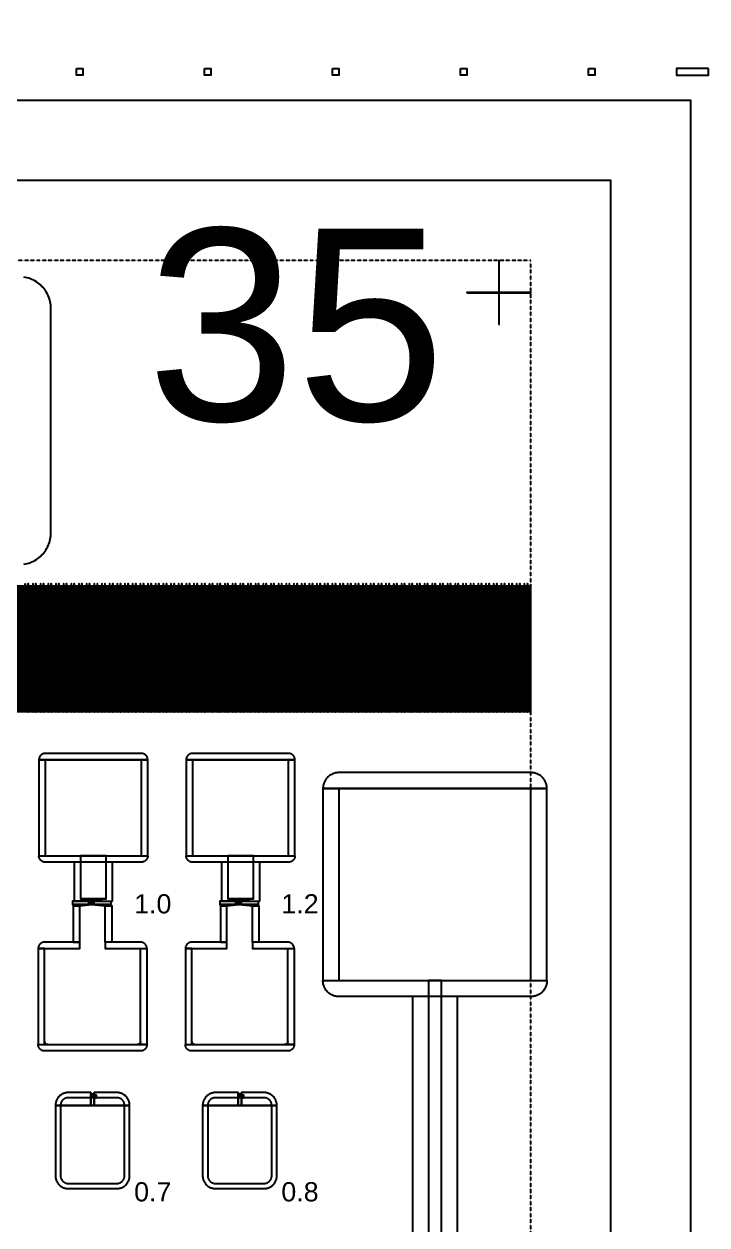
# Model space of a CAD drawing. Extents: x -50000 to 50000, y -50000 to 50000.
# Drawn here: x -16584 to -14450, y 39586 to 43340 of the extents above; entities that cross this region are included whole.
import ezdxf

# ---------------------------------------------------------------- set-up
doc = ezdxf.new("R2010")
doc.units = 0
doc.linetypes.add('DOT', pattern=[0.2, 0, -0.2])
doc.layers.get('0').update_dxf_attribs({"linetype": 'CONTINUOUS'})
for name, color, linetype in [('BASEMETAL', 4, 'CONTINUOUS'), ('FRAME', 8, 'CONTINUOUS'), ('MARKERS', 2, 'CONTINUOUS'), ('SECONDLAYER', 6, 'CONTINUOUS'), ('XOR', 1, 'CONTINUOUS')]:
    doc.layers.add(name, color=color, linetype=linetype)
doc.styles.get("Standard").update_dxf_attribs({"font": 'arial.ttf'})

# ---------------------------------------------------------------- blocks, each defined once
blk = doc.blocks.new('DICINGBORDER')
for points in [[(5180, 7200), (5200, 7200), (5200, 7180), (5180, 7180)], [(5580, 7200), (5600, 7200), (5600, 7180), (5580, 7180)], [(5980, 7200), (6000, 7200), (6000, 7180), (5980, 7180)], [(6380, 7200), (6400, 7200), (6400, 7180), (6380, 7180)], [(6780, 7200), (6800, 7200), (6800, 7180), (6780, 7180)], [(7155, 7200), (7055, 7200), (7055, 7180), (7155, 7180)]]:
    blk.add_lwpolyline(points, close=True)
blk = doc.blocks.new('CHIP_JARRAY')
blk.add_lwpolyline([(4915.6, 5551.2), (4920.8, 5552.2), (4925.9, 5553.4), (4930.9, 5554.9), (4935.8, 5556.6), (4940.7, 5558.6), (4945.4, 5560.9), (4950, 5563.4), (4954.5, 5566.1), (4958.8, 5569.1), (4962.9, 5572.3), (4966.9, 5575.7), (4970.7, 5579.3), (4974.3, 5583.1), (4977.7, 5587.1), (4980.9, 5591.2), (4983.9, 5595.5), (4986.6, 5600), (4989.1, 5604.6), (4991.4, 5609.3), (4993.4, 5614.2), (4995.1, 5619.1), (4996.6, 5624.1), (4997.8, 5629.2), (4998.8, 5634.4), (4999.5, 5639.5), (4999.9, 5644.8), (5000, 5650), (5000, 6350), (4999.9, 6355.2), (4999.5, 6360.5), (4998.8, 6365.6), (4997.8, 6370.8), (4996.6, 6375.9), (4995.1, 6380.9), (4993.4, 6385.8), (4991.4, 6390.7), (4989.1, 6395.4), (4986.6, 6400), (4983.9, 6404.5), (4980.9, 6408.8), (4977.7, 6412.9), (4974.3, 6416.9), (4970.7, 6420.7), (4966.9, 6424.3), (4962.9, 6427.7), (4958.8, 6430.9), (4954.5, 6433.9), (4950, 6436.6), (4945.4, 6439.1), (4940.7, 6441.4), (4935.8, 6443.4), (4930.9, 6445.1), (4925.9, 6446.6), (4920.8, 6447.8), (4915.6, 6448.8)])
for points in [[(500, 5478), (6500, 5478), (6500, 5482.3), (500, 5482.3)], [(500, 5475), (6500, 5475), (6500, 5477), (500, 5477)], [(500, 5472), (6500, 5472), (6500, 5474.4), (500, 5474.4)], [(500, 5469), (6500, 5469), (6500, 5471), (500, 5471)], [(500, 5464), (6500, 5464), (6500, 5468.3), (500, 5468.3)], [(500, 5461), (6500, 5461), (6500, 5463), (500, 5463)], [(500, 5458), (6500, 5458), (6500, 5460.4), (500, 5460.4)], [(500, 5455), (6500, 5455), (6500, 5457), (500, 5457)], [(500, 5450), (6500, 5450), (6500, 5454.3), (500, 5454.3)], [(500, 5447), (6500, 5447), (6500, 5449), (500, 5449)], [(500, 5444), (6500, 5444), (6500, 5446.4), (500, 5446.4)], [(500, 5441), (6500, 5441), (6500, 5443), (500, 5443)], [(500, 5436), (6500, 5436), (6500, 5440.3), (500, 5440.3)], [(500, 5433), (6500, 5433), (6500, 5435), (500, 5435)], [(500, 5430), (6500, 5430), (6500, 5432.4), (500, 5432.4)], [(500, 5427), (6500, 5427), (6500, 5429), (500, 5429)], [(500, 5422), (6500, 5422), (6500, 5426.3), (500, 5426.3)], [(500, 5419), (6500, 5419), (6500, 5421), (500, 5421)], [(500, 5416), (6500, 5416), (6500, 5418.4), (500, 5418.4)], [(500, 5413), (6500, 5413), (6500, 5415), (500, 5415)], [(500, 5408), (6500, 5408), (6500, 5412.3), (500, 5412.3)], [(500, 5405), (6500, 5405), (6500, 5407), (500, 5407)], [(500, 5402), (6500, 5402), (6500, 5404.4), (500, 5404.4)], [(500, 5399), (6500, 5399), (6500, 5401), (500, 5401)], [(500, 5394), (6500, 5394), (6500, 5398.3), (500, 5398.3)], [(500, 5391), (6500, 5391), (6500, 5393), (500, 5393)], [(500, 5388), (6500, 5388), (6500, 5390.4), (500, 5390.4)], [(500, 5385), (6500, 5385), (6500, 5387), (500, 5387)], [(500, 5380), (6500, 5380), (6500, 5384.3), (500, 5384.3)], [(500, 5377), (6500, 5377), (6500, 5379), (500, 5379)], [(500, 5374), (6500, 5374), (6500, 5376.4), (500, 5376.4)], [(500, 5371), (6500, 5371), (6500, 5373), (500, 5373)], [(500, 5366), (6500, 5366), (6500, 5370.3), (500, 5370.3)], [(500, 5363), (6500, 5363), (6500, 5365), (500, 5365)], [(500, 5360), (6500, 5360), (6500, 5362.4), (500, 5362.4)], [(500, 5357), (6500, 5357), (6500, 5359), (500, 5359)], [(500, 5352), (6500, 5352), (6500, 5356.3), (500, 5356.3)], [(500, 5349), (6500, 5349), (6500, 5351), (500, 5351)], [(500, 5346), (6500, 5346), (6500, 5348.4), (500, 5348.4)], [(500, 5343), (6500, 5343), (6500, 5345), (500, 5345)], [(500, 5338), (6500, 5338), (6500, 5342.3), (500, 5342.3)], [(500, 5335), (6500, 5335), (6500, 5337), (500, 5337)], [(500, 5332), (6500, 5332), (6500, 5334.4), (500, 5334.4)], [(500, 5329), (6500, 5329), (6500, 5331), (500, 5331)], [(500, 5324), (6500, 5324), (6500, 5328.3), (500, 5328.3)], [(500, 5321), (6500, 5321), (6500, 5323), (500, 5323)], [(500, 5318), (6500, 5318), (6500, 5320.4), (500, 5320.4)], [(500, 5315), (6500, 5315), (6500, 5317), (500, 5317)], [(500, 5310), (6500, 5310), (6500, 5314.3), (500, 5314.3)], [(500, 5307), (6500, 5307), (6500, 5309), (500, 5309)], [(500, 5304), (6500, 5304), (6500, 5306.4), (500, 5306.4)], [(500, 5301), (6500, 5301), (6500, 5303), (500, 5303)], [(500, 5296), (6500, 5296), (6500, 5300.3), (500, 5300.3)], [(500, 5293), (6500, 5293), (6500, 5295), (500, 5295)], [(500, 5290), (6500, 5290), (6500, 5292.4), (500, 5292.4)], [(500, 5287), (6500, 5287), (6500, 5289), (500, 5289)], [(500, 5282), (6500, 5282), (6500, 5286.3), (500, 5286.3)], [(500, 5279), (6500, 5279), (6500, 5281), (500, 5281)], [(500, 5276), (6500, 5276), (6500, 5278.4), (500, 5278.4)], [(500, 5273), (6500, 5273), (6500, 5275), (500, 5275)], [(500, 5268), (6500, 5268), (6500, 5272.3), (500, 5272.3)], [(500, 5265), (6500, 5265), (6500, 5267), (500, 5267)], [(500, 5262), (6500, 5262), (6500, 5264.4), (500, 5264.4)], [(500, 5259), (6500, 5259), (6500, 5261), (500, 5261)], [(500, 5254), (6500, 5254), (6500, 5258.3), (500, 5258.3)], [(500, 5251), (6500, 5251), (6500, 5253), (500, 5253)], [(500, 5248), (6500, 5248), (6500, 5250.4), (500, 5250.4)], [(500, 5245), (6500, 5245), (6500, 5247), (500, 5247)], [(500, 5240), (6500, 5240), (6500, 5244.3), (500, 5244.3)], [(500, 5237), (6500, 5237), (6500, 5239), (500, 5239)], [(500, 5234), (6500, 5234), (6500, 5236.4), (500, 5236.4)], [(500, 5231), (6500, 5231), (6500, 5233), (500, 5233)], [(500, 5226), (6500, 5226), (6500, 5230.3), (500, 5230.3)], [(500, 5223), (6500, 5223), (6500, 5225), (500, 5225)], [(500, 5220), (6500, 5220), (6500, 5222.4), (500, 5222.4)], [(500, 5217), (6500, 5217), (6500, 5219), (500, 5219)], [(500, 5212), (6500, 5212), (6500, 5216.3), (500, 5216.3)], [(500, 5209), (6500, 5209), (6500, 5211), (500, 5211)], [(500, 5206), (6500, 5206), (6500, 5208.4), (500, 5208.4)], [(500, 5203), (6500, 5203), (6500, 5205), (500, 5205)], [(500, 5198), (6500, 5198), (6500, 5202.3), (500, 5202.3)], [(500, 5195), (6500, 5195), (6500, 5197), (500, 5197)], [(500, 5192), (6500, 5192), (6500, 5194.4), (500, 5194.4)], [(500, 5189), (6500, 5189), (6500, 5191), (500, 5191)], [(500, 5184), (6500, 5184), (6500, 5188.3), (500, 5188.3)], [(500, 5181), (6500, 5181), (6500, 5183), (500, 5183)], [(500, 5178), (6500, 5178), (6500, 5180.4), (500, 5180.4)], [(500, 5175), (6500, 5175), (6500, 5177), (500, 5177)], [(500, 5170), (6500, 5170), (6500, 5174.3), (500, 5174.3)], [(500, 5167), (6500, 5167), (6500, 5169), (500, 5169)], [(500, 5164), (6500, 5164), (6500, 5166.4), (500, 5166.4)], [(500, 5161), (6500, 5161), (6500, 5163), (500, 5163)], [(500, 5156), (6500, 5156), (6500, 5160.3), (500, 5160.3)], [(500, 5153), (6500, 5153), (6500, 5155), (500, 5155)], [(500, 5150), (6500, 5150), (6500, 5152.4), (500, 5152.4)], [(500, 5147), (6500, 5147), (6500, 5149), (500, 5149)], [(500, 5142), (6500, 5142), (6500, 5146.3), (500, 5146.3)], [(500, 5139), (6500, 5139), (6500, 5141), (500, 5141)], [(500, 5136), (6500, 5136), (6500, 5138.4), (500, 5138.4)], [(500, 5133), (6500, 5133), (6500, 5135), (500, 5135)], [(500, 5128), (6500, 5128), (6500, 5132.3), (500, 5132.3)], [(500, 5125), (6500, 5125), (6500, 5127), (500, 5127)], [(500, 5122), (6500, 5122), (6500, 5124.4), (500, 5124.4)], [(500, 5119), (6500, 5119), (6500, 5121), (500, 5121)], [(500, 5114), (6500, 5114), (6500, 5118.3), (500, 5118.3)], [(500, 5111), (6500, 5111), (6500, 5113), (500, 5113)], [(500, 5108), (6500, 5108), (6500, 5110.4), (500, 5110.4)], [(500, 5105), (6500, 5105), (6500, 5107), (500, 5107)], [(500, 5100), (6500, 5100), (6500, 5104.3), (500, 5104.3)], [(500, 5097), (6500, 5097), (6500, 5099), (500, 5099)], [(500, 5094), (6500, 5094), (6500, 5096.4), (500, 5096.4)], [(500, 5091), (6500, 5091), (6500, 5093), (500, 5093)], [(5132.5, 4940), (5302.5, 4940), (5302.5, 4940), (5302.5, 4941), (5302.4, 4942.1), (5302.3, 4943.1), (5302.1, 4944.2), (5301.8, 4945.2), (5301.5, 4946.2), (5301.2, 4947.2), (5300.8, 4948.1), (5300.3, 4949.1), (5299.8, 4950), (5299.3, 4950.9), (5298.7, 4951.8), (5298, 4952.6), (5297.4, 4953.4), (5296.6, 4954.1), (5295.9, 4954.9), (5295.1, 4955.5), (5294.3, 4956.2), (5293.4, 4956.8), (5292.5, 4957.3), (5291.6, 4957.8), (5290.6, 4958.3), (5289.7, 4958.7), (5288.7, 4959), (5287.7, 4959.3), (5286.7, 4959.6), (5285.6, 4959.8), (5284.6, 4959.9), (5283.5, 4960), (5282.5, 4960), (4982.5, 4960), (4981.5, 4960), (4980.4, 4959.9), (4979.4, 4959.8), (4978.3, 4959.6), (4977.3, 4959.3), (4976.3, 4959), (4975.3, 4958.7), (4974.4, 4958.3), (4973.4, 4957.8), (4972.5, 4957.3), (4971.6, 4956.8), (4970.7, 4956.2), (4969.9, 4955.5), (4969.1, 4954.9), (4968.4, 4954.1), (4967.6, 4953.4), (4967, 4952.6), (4966.3, 4951.8), (4965.7, 4950.9), (4965.2, 4950), (4964.7, 4949.1), (4964.2, 4948.1), (4963.8, 4947.2), (4963.5, 4946.2), (4963.2, 4945.2), (4962.9, 4944.2), (4962.7, 4943.1), (4962.6, 4942.1), (4962.5, 4941), (4962.5, 4940), (4962.5, 4940)], [(5592.5, 4940), (5762.5, 4940), (5762.5, 4940), (5762.5, 4941), (5762.4, 4942.1), (5762.3, 4943.1), (5762.1, 4944.2), (5761.8, 4945.2), (5761.5, 4946.2), (5761.2, 4947.2), (5760.8, 4948.1), (5760.3, 4949.1), (5759.8, 4950), (5759.3, 4950.9), (5758.7, 4951.8), (5758, 4952.6), (5757.4, 4953.4), (5756.6, 4954.1), (5755.9, 4954.9), (5755.1, 4955.5), (5754.3, 4956.2), (5753.4, 4956.8), (5752.5, 4957.3), (5751.6, 4957.8), (5750.6, 4958.3), (5749.7, 4958.7), (5748.7, 4959), (5747.7, 4959.3), (5746.7, 4959.6), (5745.6, 4959.8), (5744.6, 4959.9), (5743.5, 4960), (5742.5, 4960), (5442.5, 4960), (5441.5, 4960), (5440.4, 4959.9), (5439.4, 4959.8), (5438.3, 4959.6), (5437.3, 4959.3), (5436.3, 4959), (5435.3, 4958.7), (5434.4, 4958.3), (5433.4, 4957.8), (5432.5, 4957.3), (5431.6, 4956.8), (5430.7, 4956.2), (5429.9, 4955.5), (5429.1, 4954.9), (5428.4, 4954.1), (5427.6, 4953.4), (5427, 4952.6), (5426.3, 4951.8), (5425.7, 4950.9), (5425.2, 4950), (5424.7, 4949.1), (5424.2, 4948.1), (5423.8, 4947.2), (5423.5, 4946.2), (5423.2, 4945.2), (5422.9, 4944.2), (5422.7, 4943.1), (5422.6, 4942.1), (5422.5, 4941), (5422.5, 4940), (5422.5, 4940)], [(5302.5, 4640), (5302.5, 4940), (4962.5, 4940), (4962.5, 4640)], [(5762.5, 4640), (5762.5, 4940), (5422.5, 4940), (5422.5, 4640)], [(6200, 4850), (6550, 4850), (6550, 4850), (6549.9, 4852.6), (6549.7, 4855.2), (6549.4, 4857.8), (6548.9, 4860.4), (6548.3, 4862.9), (6547.6, 4865.5), (6546.7, 4867.9), (6545.7, 4870.3), (6544.6, 4872.7), (6543.3, 4875), (6541.9, 4877.2), (6540.5, 4879.4), (6538.9, 4881.5), (6537.2, 4883.5), (6535.4, 4885.4), (6533.5, 4887.2), (6531.5, 4888.9), (6529.4, 4890.5), (6527.2, 4891.9), (6525, 4893.3), (6522.7, 4894.6), (6520.3, 4895.7), (6517.9, 4896.7), (6515.5, 4897.6), (6512.9, 4898.3), (6510.4, 4898.9), (6507.8, 4899.4), (6505.2, 4899.7), (6502.6, 4899.9), (6500, 4900), (5900, 4900), (5897.4, 4899.9), (5894.8, 4899.7), (5892.2, 4899.4), (5889.6, 4898.9), (5887.1, 4898.3), (5884.5, 4897.6), (5882.1, 4896.7), (5879.7, 4895.7), (5877.3, 4894.6), (5875, 4893.3), (5872.8, 4891.9), (5870.6, 4890.5), (5868.5, 4888.9), (5866.5, 4887.2), (5864.6, 4885.4), (5862.8, 4883.5), (5861.1, 4881.5), (5859.5, 4879.4), (5858.1, 4877.2), (5856.7, 4875), (5855.4, 4872.7), (5854.3, 4870.3), (5853.3, 4867.9), (5852.4, 4865.5), (5851.7, 4862.9), (5851.1, 4860.4), (5850.6, 4857.8), (5850.3, 4855.2), (5850.1, 4852.6), (5850, 4850), (5850, 4850)], [(6550, 4250), (6550, 4850), (5850, 4850), (5850, 4250)], [(5132.5, 4640), (5302.5, 4640), (5302.5, 4640), (5302.5, 4639), (5302.4, 4637.9), (5302.3, 4636.9), (5302.1, 4635.8), (5301.8, 4634.8), (5301.5, 4633.8), (5301.2, 4632.8), (5300.8, 4631.9), (5300.3, 4630.9), (5299.8, 4630), (5299.3, 4629.1), (5298.7, 4628.2), (5298, 4627.4), (5297.4, 4626.6), (5296.6, 4625.9), (5295.9, 4625.1), (5295.1, 4624.5), (5294.3, 4623.8), (5293.4, 4623.2), (5292.5, 4622.7), (5291.6, 4622.2), (5290.6, 4621.7), (5289.7, 4621.3), (5288.7, 4621), (5287.7, 4620.7), (5286.7, 4620.4), (5285.6, 4620.2), (5284.6, 4620.1), (5283.5, 4620), (5282.5, 4620), (4982.5, 4620), (4981.5, 4620), (4980.4, 4620.1), (4979.4, 4620.2), (4978.3, 4620.4), (4977.3, 4620.7), (4976.3, 4621), (4975.3, 4621.3), (4974.4, 4621.7), (4973.4, 4622.2), (4972.5, 4622.7), (4971.6, 4623.2), (4970.7, 4623.8), (4969.9, 4624.5), (4969.1, 4625.1), (4968.4, 4625.9), (4967.6, 4626.6), (4967, 4627.4), (4966.3, 4628.2), (4965.7, 4629.1), (4965.2, 4630), (4964.7, 4630.9), (4964.2, 4631.9), (4963.8, 4632.8), (4963.5, 4633.8), (4963.2, 4634.8), (4962.9, 4635.8), (4962.7, 4636.9), (4962.6, 4637.9), (4962.5, 4639), (4962.5, 4640), (4962.5, 4640)], [(5192.5, 4498), (5192.5, 4620), (5072.5, 4620), (5072.5, 4498)], [(5592.5, 4640), (5762.5, 4640), (5762.5, 4640), (5762.5, 4639), (5762.4, 4637.9), (5762.3, 4636.9), (5762.1, 4635.8), (5761.8, 4634.8), (5761.5, 4633.8), (5761.2, 4632.8), (5760.8, 4631.9), (5760.3, 4630.9), (5759.8, 4630), (5759.3, 4629.1), (5758.7, 4628.2), (5758, 4627.4), (5757.4, 4626.6), (5756.6, 4625.9), (5755.9, 4625.1), (5755.1, 4624.5), (5754.3, 4623.8), (5753.4, 4623.2), (5752.5, 4622.7), (5751.6, 4622.2), (5750.6, 4621.7), (5749.7, 4621.3), (5748.7, 4621), (5747.7, 4620.7), (5746.7, 4620.4), (5745.6, 4620.2), (5744.6, 4620.1), (5743.5, 4620), (5742.5, 4620), (5442.5, 4620), (5441.5, 4620), (5440.4, 4620.1), (5439.4, 4620.2), (5438.3, 4620.4), (5437.3, 4620.7), (5436.3, 4621), (5435.3, 4621.3), (5434.4, 4621.7), (5433.4, 4622.2), (5432.5, 4622.7), (5431.6, 4623.2), (5430.7, 4623.8), (5429.9, 4624.5), (5429.1, 4625.1), (5428.4, 4625.9), (5427.6, 4626.6), (5427, 4627.4), (5426.3, 4628.2), (5425.7, 4629.1), (5425.2, 4630), (5424.7, 4630.9), (5424.2, 4631.9), (5423.8, 4632.8), (5423.5, 4633.8), (5423.2, 4634.8), (5422.9, 4635.8), (5422.7, 4636.9), (5422.6, 4637.9), (5422.5, 4639), (5422.5, 4640), (5422.5, 4640)], [(5652.5, 4498), (5652.5, 4620), (5532.5, 4620), (5532.5, 4498)], [(5127, 4488), (5127, 4498), (5067.5, 4498), (5067.5, 4488)], [(5090, 4484), (5127, 4488), (5067.5, 4488), (5070, 4484)], [(5090, 4370), (5090, 4484), (5070, 4484), (5070, 4370)], [(5128, 4488), (5128, 4498), (5187.5, 4498), (5187.5, 4488)], [(5190, 4484), (5187.5, 4488), (5128, 4488), (5170, 4484)], [(5170, 4370), (5170, 4484), (5190, 4484), (5190, 4370)], [(5586.9, 4488), (5586.9, 4498), (5527.5, 4498), (5527.5, 4488)], [(5550, 4484), (5586.9, 4488), (5527.5, 4488), (5530, 4484)], [(5550, 4370), (5550, 4484), (5530, 4484), (5530, 4370)], [(5588.1, 4488), (5588.1, 4498), (5647.5, 4498), (5647.5, 4488)], [(5650, 4484), (5647.5, 4488), (5588.1, 4488), (5630, 4484)], [(5630, 4370), (5630, 4484), (5650, 4484), (5650, 4370)], [(5025, 4350), (5090, 4350), (5090, 4370), (4980, 4370), (4979, 4370), (4977.9, 4369.9), (4976.9, 4369.8), (4975.8, 4369.6), (4974.8, 4369.3), (4973.8, 4369), (4972.8, 4368.7), (4971.9, 4368.3), (4970.9, 4367.8), (4970, 4367.3), (4969.1, 4366.8), (4968.2, 4366.2), (4967.4, 4365.5), (4966.6, 4364.9), (4965.9, 4364.1), (4965.1, 4363.4), (4964.5, 4362.6), (4963.8, 4361.8), (4963.2, 4360.9), (4962.7, 4360), (4962.2, 4359.1), (4961.7, 4358.1), (4961.3, 4357.2), (4961, 4356.2), (4960.7, 4355.2), (4960.4, 4354.2), (4960.2, 4353.1), (4960.1, 4352.1), (4960, 4351), (4960, 4350), (4960, 4350)], [(5235, 4350), (5300, 4350), (5300, 4350), (5300, 4351), (5299.9, 4352.1), (5299.8, 4353.1), (5299.6, 4354.2), (5299.3, 4355.2), (5299, 4356.2), (5298.7, 4357.2), (5298.3, 4358.1), (5297.8, 4359.1), (5297.3, 4360), (5296.8, 4360.9), (5296.2, 4361.8), (5295.5, 4362.6), (5294.9, 4363.4), (5294.1, 4364.1), (5293.4, 4364.9), (5292.6, 4365.5), (5291.8, 4366.2), (5290.9, 4366.8), (5290, 4367.3), (5289.1, 4367.8), (5288.1, 4368.3), (5287.2, 4368.7), (5286.2, 4369), (5285.2, 4369.3), (5284.2, 4369.6), (5283.1, 4369.8), (5282.1, 4369.9), (5281, 4370), (5280, 4370), (5170, 4370), (5170, 4350)], [(5485, 4350), (5550, 4350), (5550, 4370), (5440, 4370), (5439, 4370), (5437.9, 4369.9), (5436.9, 4369.8), (5435.8, 4369.6), (5434.8, 4369.3), (5433.8, 4369), (5432.8, 4368.7), (5431.9, 4368.3), (5430.9, 4367.8), (5430, 4367.3), (5429.1, 4366.8), (5428.2, 4366.2), (5427.4, 4365.5), (5426.6, 4364.9), (5425.9, 4364.1), (5425.1, 4363.4), (5424.5, 4362.6), (5423.8, 4361.8), (5423.2, 4360.9), (5422.7, 4360), (5422.2, 4359.1), (5421.7, 4358.1), (5421.3, 4357.2), (5421, 4356.2), (5420.7, 4355.2), (5420.4, 4354.2), (5420.2, 4353.1), (5420.1, 4352.1), (5420, 4351), (5420, 4350), (5420, 4350)], [(5695, 4350), (5760, 4350), (5760, 4350), (5760, 4351), (5759.9, 4352.1), (5759.8, 4353.1), (5759.6, 4354.2), (5759.3, 4355.2), (5759, 4356.2), (5758.7, 4357.2), (5758.3, 4358.1), (5757.8, 4359.1), (5757.3, 4360), (5756.8, 4360.9), (5756.2, 4361.8), (5755.5, 4362.6), (5754.9, 4363.4), (5754.1, 4364.1), (5753.4, 4364.9), (5752.6, 4365.5), (5751.8, 4366.2), (5750.9, 4366.8), (5750, 4367.3), (5749.1, 4367.8), (5748.1, 4368.3), (5747.2, 4368.7), (5746.2, 4369), (5745.2, 4369.3), (5744.2, 4369.6), (5743.1, 4369.8), (5742.1, 4369.9), (5741, 4370), (5740, 4370), (5630, 4370), (5630, 4350)], [(4980, 4050), (4980, 4350), (4960, 4350), (4960, 4050)], [(5280, 4050), (5280, 4350), (5300, 4350), (5300, 4050)], [(5440, 4050), (5440, 4350), (5420, 4350), (5420, 4050)], [(5740, 4050), (5740, 4350), (5760, 4350), (5760, 4050)], [(6200, 4250), (6550, 4250), (6550, 4250), (6549.9, 4247.4), (6549.7, 4244.8), (6549.4, 4242.2), (6548.9, 4239.6), (6548.3, 4237.1), (6547.6, 4234.5), (6546.7, 4232.1), (6545.7, 4229.7), (6544.6, 4227.3), (6543.3, 4225), (6541.9, 4222.8), (6540.5, 4220.6), (6538.9, 4218.5), (6537.2, 4216.5), (6535.4, 4214.6), (6533.5, 4212.8), (6531.5, 4211.1), (6529.4, 4209.5), (6527.2, 4208.1), (6525, 4206.7), (6522.7, 4205.4), (6520.3, 4204.3), (6517.9, 4203.3), (6515.5, 4202.4), (6512.9, 4201.7), (6510.4, 4201.1), (6507.8, 4200.6), (6505.2, 4200.3), (6502.6, 4200.1), (6500, 4200), (5900, 4200), (5897.4, 4200.1), (5894.8, 4200.3), (5892.2, 4200.6), (5889.6, 4201.1), (5887.1, 4201.7), (5884.5, 4202.4), (5882.1, 4203.3), (5879.7, 4204.3), (5877.3, 4205.4), (5875, 4206.7), (5872.8, 4208.1), (5870.6, 4209.5), (5868.5, 4211.1), (5866.5, 4212.8), (5864.6, 4214.6), (5862.8, 4216.5), (5861.1, 4218.5), (5859.5, 4220.6), (5858.1, 4222.8), (5856.7, 4225), (5855.4, 4227.3), (5854.3, 4229.7), (5853.3, 4232.1), (5852.4, 4234.5), (5851.7, 4237.1), (5851.1, 4239.6), (5850.6, 4242.2), (5850.3, 4244.8), (5850.1, 4247.4), (5850, 4250), (5850, 4250)], [(6270, 2800), (6270, 4200), (6130, 4200), (6130, 2800)], [(4980, 4050), (4980, 4060), (4980.1, 4059), (4980.2, 4057.9), (4980.5, 4056.9), (4980.9, 4055.9), (4981.3, 4055), (4981.9, 4054.1), (4982.6, 4053.3), (4983.3, 4052.6), (4984.1, 4051.9), (4985, 4051.3), (4985.9, 4050.9), (4986.9, 4050.5), (4987.9, 4050.2), (4989, 4050.1), (4990, 4050)], [(5280, 4050), (5280, 4060), (5279.9, 4059), (5279.8, 4057.9), (5279.5, 4056.9), (5279.1, 4055.9), (5278.7, 4055), (5278.1, 4054.1), (5277.4, 4053.3), (5276.7, 4052.6), (5275.9, 4051.9), (5275, 4051.3), (5274.1, 4050.9), (5273.1, 4050.5), (5272.1, 4050.2), (5271, 4050.1), (5270, 4050)], [(5440, 4050), (5440, 4060), (5440.1, 4059), (5440.2, 4057.9), (5440.5, 4056.9), (5440.9, 4055.9), (5441.3, 4055), (5441.9, 4054.1), (5442.6, 4053.3), (5443.3, 4052.6), (5444.1, 4051.9), (5445, 4051.3), (5445.9, 4050.9), (5446.9, 4050.5), (5447.9, 4050.2), (5449, 4050.1), (5450, 4050)], [(5740, 4050), (5740, 4060), (5739.9, 4059), (5739.8, 4057.9), (5739.5, 4056.9), (5739.1, 4055.9), (5738.7, 4055), (5738.1, 4054.1), (5737.4, 4053.3), (5736.7, 4052.6), (5735.9, 4051.9), (5735, 4051.3), (5734.1, 4050.9), (5733.1, 4050.5), (5732.1, 4050.2), (5731, 4050.1), (5730, 4050)], [(5130, 4050), (5300, 4050), (5300, 4050), (5300, 4049), (5299.9, 4047.9), (5299.8, 4046.9), (5299.6, 4045.8), (5299.3, 4044.8), (5299, 4043.8), (5298.7, 4042.8), (5298.3, 4041.9), (5297.8, 4040.9), (5297.3, 4040), (5296.8, 4039.1), (5296.2, 4038.2), (5295.5, 4037.4), (5294.9, 4036.6), (5294.1, 4035.9), (5293.4, 4035.1), (5292.6, 4034.5), (5291.8, 4033.8), (5290.9, 4033.2), (5290, 4032.7), (5289.1, 4032.2), (5288.1, 4031.7), (5287.2, 4031.3), (5286.2, 4031), (5285.2, 4030.7), (5284.2, 4030.4), (5283.1, 4030.2), (5282.1, 4030.1), (5281, 4030), (5280, 4030), (4980, 4030), (4979, 4030), (4977.9, 4030.1), (4976.9, 4030.2), (4975.8, 4030.4), (4974.8, 4030.7), (4973.8, 4031), (4972.8, 4031.3), (4971.9, 4031.7), (4970.9, 4032.2), (4970, 4032.7), (4969.1, 4033.2), (4968.2, 4033.8), (4967.4, 4034.5), (4966.6, 4035.1), (4965.9, 4035.9), (4965.1, 4036.6), (4964.5, 4037.4), (4963.8, 4038.2), (4963.2, 4039.1), (4962.7, 4040), (4962.2, 4040.9), (4961.7, 4041.9), (4961.3, 4042.8), (4961, 4043.8), (4960.7, 4044.8), (4960.4, 4045.8), (4960.2, 4046.9), (4960.1, 4047.9), (4960, 4049), (4960, 4050), (4960, 4050)], [(5590, 4050), (5760, 4050), (5760, 4050), (5760, 4049), (5759.9, 4047.9), (5759.8, 4046.9), (5759.6, 4045.8), (5759.3, 4044.8), (5759, 4043.8), (5758.7, 4042.8), (5758.3, 4041.9), (5757.8, 4040.9), (5757.3, 4040), (5756.8, 4039.1), (5756.2, 4038.2), (5755.5, 4037.4), (5754.9, 4036.6), (5754.1, 4035.9), (5753.4, 4035.1), (5752.6, 4034.5), (5751.8, 4033.8), (5750.9, 4033.2), (5750, 4032.7), (5749.1, 4032.2), (5748.1, 4031.7), (5747.2, 4031.3), (5746.2, 4031), (5745.2, 4030.7), (5744.2, 4030.4), (5743.1, 4030.2), (5742.1, 4030.1), (5741, 4030), (5740, 4030), (5440, 4030), (5439, 4030), (5437.9, 4030.1), (5436.9, 4030.2), (5435.8, 4030.4), (5434.8, 4030.7), (5433.8, 4031), (5432.8, 4031.3), (5431.9, 4031.7), (5430.9, 4032.2), (5430, 4032.7), (5429.1, 4033.2), (5428.2, 4033.8), (5427.4, 4034.5), (5426.6, 4035.1), (5425.9, 4035.9), (5425.1, 4036.6), (5424.5, 4037.4), (5423.8, 4038.2), (5423.2, 4039.1), (5422.7, 4040), (5422.2, 4040.9), (5421.7, 4041.9), (5421.3, 4042.8), (5421, 4043.8), (5420.7, 4044.8), (5420.4, 4045.8), (5420.2, 4046.9), (5420.1, 4047.9), (5420, 4049), (5420, 4050), (5420, 4050)], [(5069.5, 3860), (5125, 3860), (5125, 3900), (5054, 3900), (5051.9, 3899.9), (5049.8, 3899.8), (5047.7, 3899.5), (5045.7, 3899.1), (5043.6, 3898.6), (5041.6, 3898), (5039.7, 3897.3), (5037.7, 3896.5), (5035.8, 3895.6), (5034, 3894.6), (5032.2, 3893.5), (5030.5, 3892.4), (5028.8, 3891.1), (5027.2, 3889.7), (5025.7, 3888.3), (5024.3, 3886.8), (5022.9, 3885.2), (5021.6, 3883.5), (5020.5, 3881.8), (5019.4, 3880), (5018.4, 3878.2), (5017.5, 3876.3), (5016.7, 3874.3), (5016, 3872.4), (5015.4, 3870.4), (5014.9, 3868.3), (5014.5, 3866.3), (5014.2, 3864.2), (5014.1, 3862.1), (5014, 3860), (5014, 3860)], [(5129.6, 3895.5), (5125, 3899.5), (5125, 3899.5), (5125, 3895.5)], [(5129.6, 3888.5), (5129.6, 3895.5), (5125, 3895.5), (5125, 3888.5)], [(5135, 3860), (5135, 3888.5), (5125, 3888.5), (5125, 3860)], [(5135, 3895.5), (5135, 3899.5), (5135, 3899.5), (5130.4, 3895.5)], [(5130.4, 3888.5), (5130.4, 3895.5), (5135, 3895.5), (5135, 3888.5)], [(5190.5, 3860), (5246, 3860), (5246, 3860), (5245.9, 3862.1), (5245.8, 3864.2), (5245.5, 3866.3), (5245.1, 3868.3), (5244.6, 3870.4), (5244, 3872.4), (5243.3, 3874.3), (5242.5, 3876.3), (5241.6, 3878.2), (5240.6, 3880), (5239.5, 3881.8), (5238.4, 3883.5), (5237.1, 3885.2), (5235.7, 3886.8), (5234.3, 3888.3), (5232.8, 3889.7), (5231.2, 3891.1), (5229.5, 3892.4), (5227.8, 3893.5), (5226, 3894.6), (5224.2, 3895.6), (5222.3, 3896.5), (5220.3, 3897.3), (5218.4, 3898), (5216.4, 3898.6), (5214.3, 3899.1), (5212.3, 3899.5), (5210.2, 3899.8), (5208.1, 3899.9), (5206, 3900), (5135, 3900), (5135, 3860)], [(5529.5, 3860), (5585, 3860), (5585, 3900), (5514, 3900), (5511.9, 3899.9), (5509.8, 3899.8), (5507.7, 3899.5), (5505.7, 3899.1), (5503.6, 3898.6), (5501.6, 3898), (5499.7, 3897.3), (5497.7, 3896.5), (5495.8, 3895.6), (5494, 3894.6), (5492.2, 3893.5), (5490.5, 3892.4), (5488.8, 3891.1), (5487.2, 3889.7), (5485.7, 3888.3), (5484.3, 3886.8), (5482.9, 3885.2), (5481.6, 3883.5), (5480.5, 3881.8), (5479.4, 3880), (5478.4, 3878.2), (5477.5, 3876.3), (5476.7, 3874.3), (5476, 3872.4), (5475.4, 3870.4), (5474.9, 3868.3), (5474.5, 3866.3), (5474.2, 3864.2), (5474.1, 3862.1), (5474, 3860), (5474, 3860)], [(5589.6, 3895.5), (5585, 3899.5), (5585, 3899.5), (5585, 3895.5)], [(5589.6, 3888.5), (5589.6, 3895.5), (5585, 3895.5), (5585, 3888.5)], [(5595, 3860), (5595, 3888.5), (5585, 3888.5), (5585, 3860)], [(5595, 3895.5), (5595, 3899.5), (5595, 3899.5), (5590.4, 3895.5)], [(5590.4, 3888.5), (5590.4, 3895.5), (5595, 3895.5), (5595, 3888.5)], [(5650.5, 3860), (5706, 3860), (5706, 3860), (5705.9, 3862.1), (5705.8, 3864.2), (5705.5, 3866.3), (5705.1, 3868.3), (5704.6, 3870.4), (5704, 3872.4), (5703.3, 3874.3), (5702.5, 3876.3), (5701.6, 3878.2), (5700.6, 3880), (5699.5, 3881.8), (5698.4, 3883.5), (5697.1, 3885.2), (5695.7, 3886.8), (5694.3, 3888.3), (5692.8, 3889.7), (5691.2, 3891.1), (5689.5, 3892.4), (5687.8, 3893.5), (5686, 3894.6), (5684.2, 3895.6), (5682.3, 3896.5), (5680.3, 3897.3), (5678.4, 3898), (5676.4, 3898.6), (5674.3, 3899.1), (5672.3, 3899.5), (5670.2, 3899.8), (5668.1, 3899.9), (5666, 3900), (5595, 3900), (5595, 3860)], [(5130, 3600), (5206, 3600), (5208.1, 3600.1), (5210.2, 3600.2), (5212.3, 3600.5), (5214.3, 3600.9), (5216.4, 3601.4), (5218.4, 3602), (5220.3, 3602.7), (5222.3, 3603.5), (5224.2, 3604.4), (5226, 3605.4), (5227.8, 3606.5), (5229.5, 3607.6), (5231.2, 3608.9), (5232.8, 3610.3), (5234.3, 3611.7), (5235.7, 3613.2), (5237.1, 3614.8), (5238.4, 3616.5), (5239.5, 3618.2), (5240.6, 3620), (5241.6, 3621.8), (5242.5, 3623.7), (5243.3, 3625.7), (5244, 3627.6), (5244.6, 3629.6), (5245.1, 3631.7), (5245.5, 3633.7), (5245.8, 3635.8), (5245.9, 3637.9), (5246, 3640), (5246, 3860), (5014, 3860), (5014, 3640), (5014.1, 3637.9), (5014.2, 3635.8), (5014.5, 3633.7), (5014.9, 3631.7), (5015.4, 3629.6), (5016, 3627.6), (5016.7, 3625.7), (5017.5, 3623.7), (5018.4, 3621.8), (5019.4, 3620), (5020.5, 3618.2), (5021.6, 3616.5), (5022.9, 3614.8), (5024.3, 3613.2), (5025.7, 3611.7), (5027.2, 3610.3), (5028.8, 3608.9), (5030.5, 3607.6), (5032.2, 3606.5), (5034, 3605.4), (5035.8, 3604.4), (5037.7, 3603.5), (5039.7, 3602.7), (5041.6, 3602), (5043.6, 3601.4), (5045.7, 3600.9), (5047.7, 3600.5), (5049.8, 3600.2), (5051.9, 3600.1), (5054, 3600)], [(5590, 3600), (5666, 3600), (5668.1, 3600.1), (5670.2, 3600.2), (5672.3, 3600.5), (5674.3, 3600.9), (5676.4, 3601.4), (5678.4, 3602), (5680.3, 3602.7), (5682.3, 3603.5), (5684.2, 3604.4), (5686, 3605.4), (5687.8, 3606.5), (5689.5, 3607.6), (5691.2, 3608.9), (5692.8, 3610.3), (5694.3, 3611.7), (5695.7, 3613.2), (5697.1, 3614.8), (5698.4, 3616.5), (5699.5, 3618.2), (5700.6, 3620), (5701.6, 3621.8), (5702.5, 3623.7), (5703.3, 3625.7), (5704, 3627.6), (5704.6, 3629.6), (5705.1, 3631.7), (5705.5, 3633.7), (5705.8, 3635.8), (5705.9, 3637.9), (5706, 3640), (5706, 3860), (5474, 3860), (5474, 3640), (5474.1, 3637.9), (5474.2, 3635.8), (5474.5, 3633.7), (5474.9, 3631.7), (5475.4, 3629.6), (5476, 3627.6), (5476.7, 3625.7), (5477.5, 3623.7), (5478.4, 3621.8), (5479.4, 3620), (5480.5, 3618.2), (5481.6, 3616.5), (5482.9, 3614.8), (5484.3, 3613.2), (5485.7, 3611.7), (5487.2, 3610.3), (5488.8, 3608.9), (5490.5, 3607.6), (5492.2, 3606.5), (5494, 3605.4), (5495.8, 3604.4), (5497.7, 3603.5), (5499.7, 3602.7), (5501.6, 3602), (5503.6, 3601.4), (5505.7, 3600.9), (5507.7, 3600.5), (5509.8, 3600.2), (5511.9, 3600.1), (5514, 3600)]]:
    blk.add_lwpolyline(points, close=True)
at = {"layer": 'FRAME'}
blk.add_lwpolyline([(0, 0), (7000, 0), (7000, 7000), (0, 7000)], close=True, dxfattribs=at)
at = {"layer": 'FRAME', "linetype": 'DOT'}
blk.add_lwpolyline([(500, 500), (6500, 500), (6500, 6500), (500, 6500)], close=True, dxfattribs=at)
at = {"layer": 'MARKERS'}
for points in [[(6399.5, 6400.5), (6400.5, 6400.5), (6400.5, 6500), (6399.5, 6500)], [(6300, 6399.5), (6500, 6399.5), (6500, 6400.5), (6300, 6400.5)], [(6399.5, 6300), (6400.5, 6300), (6400.5, 6399.5), (6399.5, 6399.5)]]:
    blk.add_lwpolyline(points, close=True, dxfattribs=at)
at = {"layer": 'SECONDLAYER'}
for points in [[(4919, 5090), (4920, 5090), (4920, 5490), (4919, 5490)], [(4928, 5090), (4930, 5090), (4930, 5490), (4928, 5490)], [(4943, 5090), (4944, 5090), (4944, 5490), (4943, 5490)], [(4952, 5090), (4954, 5090), (4954, 5490), (4952, 5490)], [(4967, 5090), (4968, 5090), (4968, 5490), (4967, 5490)], [(4976, 5090), (4978, 5090), (4978, 5490), (4976, 5490)], [(4991, 5090), (4992, 5090), (4992, 5490), (4991, 5490)], [(5000, 5090), (5002, 5090), (5002, 5490), (5000, 5490)], [(5015, 5090), (5016, 5090), (5016, 5490), (5015, 5490)], [(5024, 5090), (5026, 5090), (5026, 5490), (5024, 5490)], [(5039, 5090), (5040, 5090), (5040, 5490), (5039, 5490)], [(5048, 5090), (5050, 5090), (5050, 5490), (5048, 5490)], [(5063, 5090), (5064, 5090), (5064, 5490), (5063, 5490)], [(5072, 5090), (5074, 5090), (5074, 5490), (5072, 5490)], [(5087, 5090), (5088, 5090), (5088, 5490), (5087, 5490)], [(5096, 5090), (5098, 5090), (5098, 5490), (5096, 5490)], [(5111, 5090), (5112, 5090), (5112, 5490), (5111, 5490)], [(5120, 5090), (5122, 5090), (5122, 5490), (5120, 5490)], [(5135, 5090), (5136, 5090), (5136, 5490), (5135, 5490)], [(5144, 5090), (5146, 5090), (5146, 5490), (5144, 5490)], [(5159, 5090), (5160, 5090), (5160, 5490), (5159, 5490)], [(5168, 5090), (5170, 5090), (5170, 5490), (5168, 5490)], [(5183, 5090), (5184, 5090), (5184, 5490), (5183, 5490)], [(5192, 5090), (5194, 5090), (5194, 5490), (5192, 5490)], [(5207, 5090), (5208, 5090), (5208, 5490), (5207, 5490)], [(5216, 5090), (5218, 5090), (5218, 5490), (5216, 5490)], [(5231, 5090), (5232, 5090), (5232, 5490), (5231, 5490)], [(5240, 5090), (5242, 5090), (5242, 5490), (5240, 5490)], [(5255, 5090), (5256, 5090), (5256, 5490), (5255, 5490)], [(5264, 5090), (5266, 5090), (5266, 5490), (5264, 5490)], [(5279, 5090), (5280, 5090), (5280, 5490), (5279, 5490)], [(5288, 5090), (5290, 5090), (5290, 5490), (5288, 5490)], [(5303, 5090), (5304, 5090), (5304, 5490), (5303, 5490)], [(5312, 5090), (5314, 5090), (5314, 5490), (5312, 5490)], [(5327, 5090), (5328, 5090), (5328, 5490), (5327, 5490)], [(5336, 5090), (5338, 5090), (5338, 5490), (5336, 5490)], [(5351, 5090), (5352, 5090), (5352, 5490), (5351, 5490)], [(5360, 5090), (5362, 5090), (5362, 5490), (5360, 5490)], [(5375, 5090), (5376, 5090), (5376, 5490), (5375, 5490)], [(5384, 5090), (5386, 5090), (5386, 5490), (5384, 5490)], [(5399, 5090), (5400, 5090), (5400, 5490), (5399, 5490)], [(5408, 5090), (5410, 5090), (5410, 5490), (5408, 5490)], [(5423, 5090), (5424, 5090), (5424, 5490), (5423, 5490)], [(5432, 5090), (5434, 5090), (5434, 5490), (5432, 5490)], [(5447, 5090), (5448, 5090), (5448, 5490), (5447, 5490)], [(5456, 5090), (5458, 5090), (5458, 5490), (5456, 5490)], [(5471, 5090), (5472, 5090), (5472, 5490), (5471, 5490)], [(5480, 5090), (5482, 5090), (5482, 5490), (5480, 5490)], [(5495, 5090), (5496, 5090), (5496, 5490), (5495, 5490)], [(5504, 5090), (5506, 5090), (5506, 5490), (5504, 5490)], [(5519, 5090), (5520, 5090), (5520, 5490), (5519, 5490)], [(5528, 5090), (5530, 5090), (5530, 5490), (5528, 5490)], [(5543, 5090), (5544, 5090), (5544, 5490), (5543, 5490)], [(5552, 5090), (5554, 5090), (5554, 5490), (5552, 5490)], [(5567, 5090), (5568, 5090), (5568, 5490), (5567, 5490)], [(5576, 5090), (5578, 5090), (5578, 5490), (5576, 5490)], [(5591, 5090), (5592, 5090), (5592, 5490), (5591, 5490)], [(5600, 5090), (5602, 5090), (5602, 5490), (5600, 5490)], [(5615, 5090), (5616, 5090), (5616, 5490), (5615, 5490)], [(5624, 5090), (5626, 5090), (5626, 5490), (5624, 5490)], [(5639, 5090), (5640, 5090), (5640, 5490), (5639, 5490)], [(5648, 5090), (5650, 5090), (5650, 5490), (5648, 5490)], [(5663, 5090), (5664, 5090), (5664, 5490), (5663, 5490)], [(5672, 5090), (5674, 5090), (5674, 5490), (5672, 5490)], [(5687, 5090), (5688, 5090), (5688, 5490), (5687, 5490)], [(5696, 5090), (5698, 5090), (5698, 5490), (5696, 5490)], [(5711, 5090), (5712, 5090), (5712, 5490), (5711, 5490)], [(5720, 5090), (5722, 5090), (5722, 5490), (5720, 5490)], [(5735, 5090), (5736, 5090), (5736, 5490), (5735, 5490)], [(5744, 5090), (5746, 5090), (5746, 5490), (5744, 5490)], [(5759, 5090), (5760, 5090), (5760, 5490), (5759, 5490)], [(5768, 5090), (5770, 5090), (5770, 5490), (5768, 5490)], [(5783, 5090), (5784, 5090), (5784, 5490), (5783, 5490)], [(5792, 5090), (5794, 5090), (5794, 5490), (5792, 5490)], [(5807, 5090), (5808, 5090), (5808, 5490), (5807, 5490)], [(5816, 5090), (5818, 5090), (5818, 5490), (5816, 5490)], [(5831, 5090), (5832, 5090), (5832, 5490), (5831, 5490)], [(5840, 5090), (5842, 5090), (5842, 5490), (5840, 5490)], [(5855, 5090), (5856, 5090), (5856, 5490), (5855, 5490)], [(5864, 5090), (5866, 5090), (5866, 5490), (5864, 5490)], [(5879, 5090), (5880, 5090), (5880, 5490), (5879, 5490)], [(5888, 5090), (5890, 5090), (5890, 5490), (5888, 5490)], [(5903, 5090), (5904, 5090), (5904, 5490), (5903, 5490)], [(5912, 5090), (5914, 5090), (5914, 5490), (5912, 5490)], [(5927, 5090), (5928, 5090), (5928, 5490), (5927, 5490)], [(5936, 5090), (5938, 5090), (5938, 5490), (5936, 5490)], [(5951, 5090), (5952, 5090), (5952, 5490), (5951, 5490)], [(5960, 5090), (5962, 5090), (5962, 5490), (5960, 5490)], [(5975, 5090), (5976, 5090), (5976, 5490), (5975, 5490)], [(5984, 5090), (5986, 5090), (5986, 5490), (5984, 5490)], [(5999, 5090), (6000, 5090), (6000, 5490), (5999, 5490)], [(6008, 5090), (6010, 5090), (6010, 5490), (6008, 5490)], [(6023, 5090), (6024, 5090), (6024, 5490), (6023, 5490)], [(6032, 5090), (6034, 5090), (6034, 5490), (6032, 5490)], [(6047, 5090), (6048, 5090), (6048, 5490), (6047, 5490)], [(6056, 5090), (6058, 5090), (6058, 5490), (6056, 5490)], [(6071, 5090), (6072, 5090), (6072, 5490), (6071, 5490)], [(6080, 5090), (6082, 5090), (6082, 5490), (6080, 5490)], [(6095, 5090), (6096, 5090), (6096, 5490), (6095, 5490)], [(6104, 5090), (6106, 5090), (6106, 5490), (6104, 5490)], [(6119, 5090), (6120, 5090), (6120, 5490), (6119, 5490)], [(6128, 5090), (6130, 5090), (6130, 5490), (6128, 5490)], [(6143, 5090), (6144, 5090), (6144, 5490), (6143, 5490)], [(6152, 5090), (6154, 5090), (6154, 5490), (6152, 5490)], [(6167, 5090), (6168, 5090), (6168, 5490), (6167, 5490)], [(6176, 5090), (6178, 5090), (6178, 5490), (6176, 5490)], [(6191, 5090), (6192, 5090), (6192, 5490), (6191, 5490)], [(6200, 5090), (6202, 5090), (6202, 5490), (6200, 5490)], [(6215, 5090), (6216, 5090), (6216, 5490), (6215, 5490)], [(6224, 5090), (6226, 5090), (6226, 5490), (6224, 5490)], [(6239, 5090), (6240, 5090), (6240, 5490), (6239, 5490)], [(6248, 5090), (6250, 5090), (6250, 5490), (6248, 5490)], [(6263, 5090), (6264, 5090), (6264, 5490), (6263, 5490)], [(6272, 5090), (6274, 5090), (6274, 5490), (6272, 5490)], [(6287, 5090), (6288, 5090), (6288, 5490), (6287, 5490)], [(6296, 5090), (6298, 5090), (6298, 5490), (6296, 5490)], [(6311, 5090), (6312, 5090), (6312, 5490), (6311, 5490)], [(6320, 5090), (6322, 5090), (6322, 5490), (6320, 5490)], [(6335, 5090), (6336, 5090), (6336, 5490), (6335, 5490)], [(6344, 5090), (6346, 5090), (6346, 5490), (6344, 5490)], [(6359, 5090), (6360, 5090), (6360, 5490), (6359, 5490)], [(6368, 5090), (6370, 5090), (6370, 5490), (6368, 5490)], [(6383, 5090), (6384, 5090), (6384, 5490), (6383, 5490)], [(6392, 5090), (6394, 5090), (6394, 5490), (6392, 5490)], [(6407, 5090), (6408, 5090), (6408, 5490), (6407, 5490)], [(6416, 5090), (6418, 5090), (6418, 5490), (6416, 5490)], [(6431, 5090), (6432, 5090), (6432, 5490), (6431, 5490)], [(6440, 5090), (6442, 5090), (6442, 5490), (6440, 5490)], [(6455, 5090), (6456, 5090), (6456, 5490), (6455, 5490)], [(6464, 5090), (6466, 5090), (6466, 5490), (6464, 5490)], [(6479, 5090), (6480, 5090), (6480, 5490), (6479, 5490)], [(6488, 5090), (6490, 5090), (6490, 5490), (6488, 5490)], [(5282.5, 4640), (5282.5, 4940), (4982.5, 4940), (4982.5, 4640)], [(5742.5, 4640), (5742.5, 4940), (5442.5, 4940), (5442.5, 4640)], [(6500, 4250), (6500, 4850), (5900, 4850), (5900, 4250)], [(5172.5, 4506), (5172.5, 4640), (5092.5, 4640), (5092.5, 4506)], [(5632.5, 4506), (5632.5, 4640), (5552.5, 4640), (5552.5, 4506)], [(5135, 4502), (5172.5, 4506), (5092.5, 4506), (5130, 4502)], [(5595, 4502), (5632.5, 4506), (5552.5, 4506), (5590, 4502)], [(5127, 4492), (5127, 4493), (5117, 4493), (5117, 4492)], [(5128, 4492), (5128, 4493), (5127, 4493), (5127, 4492)], [(5130, 4492), (5130, 4493), (5128, 4493), (5128, 4492)], [(5135, 4492), (5135, 4502), (5130, 4502), (5130, 4492)], [(5586.9, 4492), (5586.9, 4493.2), (5576.8, 4493.2), (5576.8, 4492)], [(5588.1, 4492), (5588.1, 4493.2), (5586.9, 4493.2), (5586.9, 4492)], [(5590, 4492), (5590, 4493.2), (5588.1, 4493.2), (5588.1, 4492)], [(5595, 4492), (5595, 4502), (5590, 4502), (5590, 4492)], [(6220, 2750), (6220, 4250), (6180, 4250), (6180, 2750)], [(5130, 3884), (5054, 3884), (5052.7, 3884), (5051.5, 3883.9), (5050.2, 3883.7), (5049, 3883.5), (5047.8, 3883.2), (5046.6, 3882.8), (5045.4, 3882.4), (5044.2, 3881.9), (5043.1, 3881.4), (5042, 3880.8), (5040.9, 3880.1), (5039.9, 3879.4), (5038.9, 3878.7), (5037.9, 3877.8), (5037, 3877), (5036.2, 3876.1), (5035.3, 3875.1), (5034.6, 3874.1), (5033.9, 3873.1), (5033.2, 3872), (5032.6, 3870.9), (5032.1, 3869.8), (5031.6, 3868.6), (5031.2, 3867.4), (5030.8, 3866.2), (5030.5, 3865), (5030.3, 3863.8), (5030.1, 3862.5), (5030, 3861.3), (5030, 3860), (5030, 3640), (5030, 3638.7), (5030.1, 3637.5), (5030.3, 3636.2), (5030.5, 3635), (5030.8, 3633.8), (5031.2, 3632.6), (5031.6, 3631.4), (5032.1, 3630.2), (5032.6, 3629.1), (5033.2, 3628), (5033.9, 3626.9), (5034.6, 3625.9), (5035.3, 3624.9), (5036.2, 3623.9), (5037, 3623), (5037.9, 3622.2), (5038.9, 3621.3), (5039.9, 3620.6), (5040.9, 3619.9), (5042, 3619.2), (5043.1, 3618.6), (5044.2, 3618.1), (5045.4, 3617.6), (5046.6, 3617.2), (5047.8, 3616.8), (5049, 3616.5), (5050.2, 3616.3), (5051.5, 3616.1), (5052.7, 3616), (5054, 3616), (5206, 3616), (5207.3, 3616), (5208.5, 3616.1), (5209.8, 3616.3), (5211, 3616.5), (5212.2, 3616.8), (5213.4, 3617.2), (5214.6, 3617.6), (5215.8, 3618.1), (5216.9, 3618.6), (5218, 3619.2), (5219.1, 3619.9), (5220.1, 3620.6), (5221.1, 3621.3), (5222.1, 3622.2), (5223, 3623), (5223.8, 3623.9), (5224.7, 3624.9), (5225.4, 3625.9), (5226.1, 3626.9), (5226.8, 3628), (5227.4, 3629.1), (5227.9, 3630.2), (5228.4, 3631.4), (5228.8, 3632.6), (5229.2, 3633.8), (5229.5, 3635), (5229.7, 3636.2), (5229.9, 3637.5), (5230, 3638.7), (5230, 3640), (5230, 3860), (5230, 3861.3), (5229.9, 3862.5), (5229.7, 3863.8), (5229.5, 3865), (5229.2, 3866.2), (5228.8, 3867.4), (5228.4, 3868.6), (5227.9, 3869.8), (5227.4, 3870.9), (5226.8, 3872), (5226.1, 3873.1), (5225.4, 3874.1), (5224.7, 3875.1), (5223.8, 3876.1), (5223, 3877), (5222.1, 3877.8), (5221.1, 3878.7), (5220.1, 3879.4), (5219.1, 3880.1), (5218, 3880.8), (5216.9, 3881.4), (5215.8, 3881.9), (5214.6, 3882.4), (5213.4, 3882.8), (5212.2, 3883.2), (5211, 3883.5), (5209.8, 3883.7), (5208.5, 3883.9), (5207.3, 3884), (5206, 3884)], [(5127.5, 3892.3), (5127.5, 3891.7), (5129.6, 3891.7), (5129.6, 3892.3)], [(5129.6, 3892.3), (5129.6, 3891.7), (5130.4, 3891.7), (5130.4, 3892.3)], [(5130.4, 3892.3), (5130.4, 3891.7), (5132.5, 3891.7), (5132.5, 3892.3)], [(5132.5, 3892.3), (5132.5, 3884), (5142.5, 3884), (5142.5, 3892.3)], [(5590, 3884), (5514, 3884), (5512.7, 3884), (5511.5, 3883.9), (5510.2, 3883.7), (5509, 3883.5), (5507.8, 3883.2), (5506.6, 3882.8), (5505.4, 3882.4), (5504.2, 3881.9), (5503.1, 3881.4), (5502, 3880.8), (5500.9, 3880.1), (5499.9, 3879.4), (5498.9, 3878.7), (5497.9, 3877.8), (5497, 3877), (5496.2, 3876.1), (5495.3, 3875.1), (5494.6, 3874.1), (5493.9, 3873.1), (5493.2, 3872), (5492.6, 3870.9), (5492.1, 3869.8), (5491.6, 3868.6), (5491.2, 3867.4), (5490.8, 3866.2), (5490.5, 3865), (5490.3, 3863.8), (5490.1, 3862.5), (5490, 3861.3), (5490, 3860), (5490, 3640), (5490, 3638.7), (5490.1, 3637.5), (5490.3, 3636.2), (5490.5, 3635), (5490.8, 3633.8), (5491.2, 3632.6), (5491.6, 3631.4), (5492.1, 3630.2), (5492.6, 3629.1), (5493.2, 3628), (5493.9, 3626.9), (5494.6, 3625.9), (5495.3, 3624.9), (5496.2, 3623.9), (5497, 3623), (5497.9, 3622.2), (5498.9, 3621.3), (5499.9, 3620.6), (5500.9, 3619.9), (5502, 3619.2), (5503.1, 3618.6), (5504.2, 3618.1), (5505.4, 3617.6), (5506.6, 3617.2), (5507.8, 3616.8), (5509, 3616.5), (5510.2, 3616.3), (5511.5, 3616.1), (5512.7, 3616), (5514, 3616), (5666, 3616), (5667.3, 3616), (5668.5, 3616.1), (5669.8, 3616.3), (5671, 3616.5), (5672.2, 3616.8), (5673.4, 3617.2), (5674.6, 3617.6), (5675.8, 3618.1), (5676.9, 3618.6), (5678, 3619.2), (5679.1, 3619.9), (5680.1, 3620.6), (5681.1, 3621.3), (5682.1, 3622.2), (5683, 3623), (5683.8, 3623.9), (5684.7, 3624.9), (5685.4, 3625.9), (5686.1, 3626.9), (5686.8, 3628), (5687.4, 3629.1), (5687.9, 3630.2), (5688.4, 3631.4), (5688.8, 3632.6), (5689.2, 3633.8), (5689.5, 3635), (5689.7, 3636.2), (5689.9, 3637.5), (5690, 3638.7), (5690, 3640), (5690, 3860), (5690, 3861.3), (5689.9, 3862.5), (5689.7, 3863.8), (5689.5, 3865), (5689.2, 3866.2), (5688.8, 3867.4), (5688.4, 3868.6), (5687.9, 3869.8), (5687.4, 3870.9), (5686.8, 3872), (5686.1, 3873.1), (5685.4, 3874.1), (5684.7, 3875.1), (5683.8, 3876.1), (5683, 3877), (5682.1, 3877.8), (5681.1, 3878.7), (5680.1, 3879.4), (5679.1, 3880.1), (5678, 3880.8), (5676.9, 3881.4), (5675.8, 3881.9), (5674.6, 3882.4), (5673.4, 3882.8), (5672.2, 3883.2), (5671, 3883.5), (5669.8, 3883.7), (5668.5, 3883.9), (5667.3, 3884), (5666, 3884)], [(5587.5, 3892.3), (5587.5, 3891.7), (5589.6, 3891.7), (5589.6, 3892.3)], [(5589.6, 3892.3), (5589.6, 3891.7), (5590.4, 3891.7), (5590.4, 3892.3)], [(5590.4, 3892.3), (5590.4, 3891.7), (5592.5, 3891.7), (5592.5, 3892.3)], [(5592.5, 3892.3), (5592.5, 3884), (5602.5, 3884), (5602.5, 3892.3)]]:
    blk.add_lwpolyline(points, close=True, dxfattribs=at)
at = {"layer": 'XOR'}
blk.add_lwpolyline([(250, 250), (6750, 250), (6750, 6750), (250, 6750)], close=True, dxfattribs=at)
at = {"layer": 'MARKERS'}
for s, p in [('1.0', (5260, 4460)), ('1.2', (5720, 4460)), ('0.7', (5260, 3560)), ('0.8', (5720, 3560))]:
    blk.add_text(s, height=60, dxfattribs=at).set_placement(p)

msp = doc.modelspace()

# ---------------------------------------------------------------- linework, layer by layer
at = {"layer": 'FRAME'}
for radius in [50000, 49500]:
    msp.add_circle((0, 0), radius, dxfattribs=at)

# ---------------------------------------------------------------- block references
at = {"layer": 'BASEMETAL'}
msp.add_blockref('CHIP_JARRAY', (-21500, 36100), dxfattribs=at)
at = {"layer": 'XOR'}
msp.add_blockref('DICINGBORDER', (-21600, 36000), dxfattribs=at)

# ---------------------------------------------------------------- texts
at = {"layer": 'MARKERS'}
msp.add_text('35', height=600, dxfattribs=at).set_placement((-16200, 42100))

doc.saveas('drawing.dxf')
